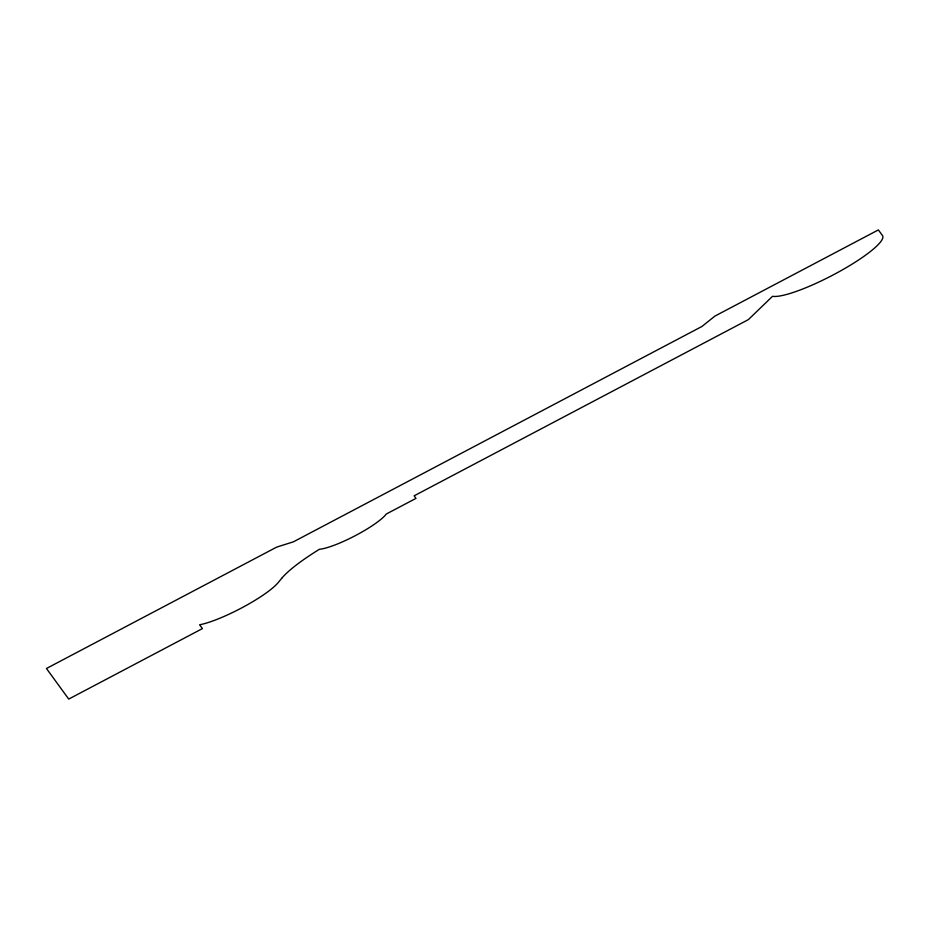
<?xml version="1.0" encoding="UTF-8"?>
<svg xmlns="http://www.w3.org/2000/svg" width="929" height="929" viewBox="0 0 929 929"><rect width="100%" height="100%" fill="white"/><g stroke="black" fill="none" stroke-linecap="round" stroke-linejoin="round"><path stroke-width="1.39" d="M281.65 578.372L278.119 582.646A50.363 9.348 -27.5 0 1 242.817 607.299A50.363 9.348 -27.5 0 1 199.642 624.776L202.417 628.596L68.723 699.084L46.45 668.485L276.714 547.1L293.425 541.816L701.964 326.451L714.958 316.069L878.369 229.916L882.55 235.652A63.706 11.833 -27.5 0 1 838.748 271.907A63.706 11.833 -27.5 0 1 772.522 296.305L748.379 319.611L414.125 495.831L415.983 498.374L386.267 514.039A40.946 7.606 -27.5 0 1 355.621 535.487A40.946 7.606 -27.5 0 1 319.413 549.283A85.143 15.805 -27.5 0 0 281.65 578.372"/></g></svg>
